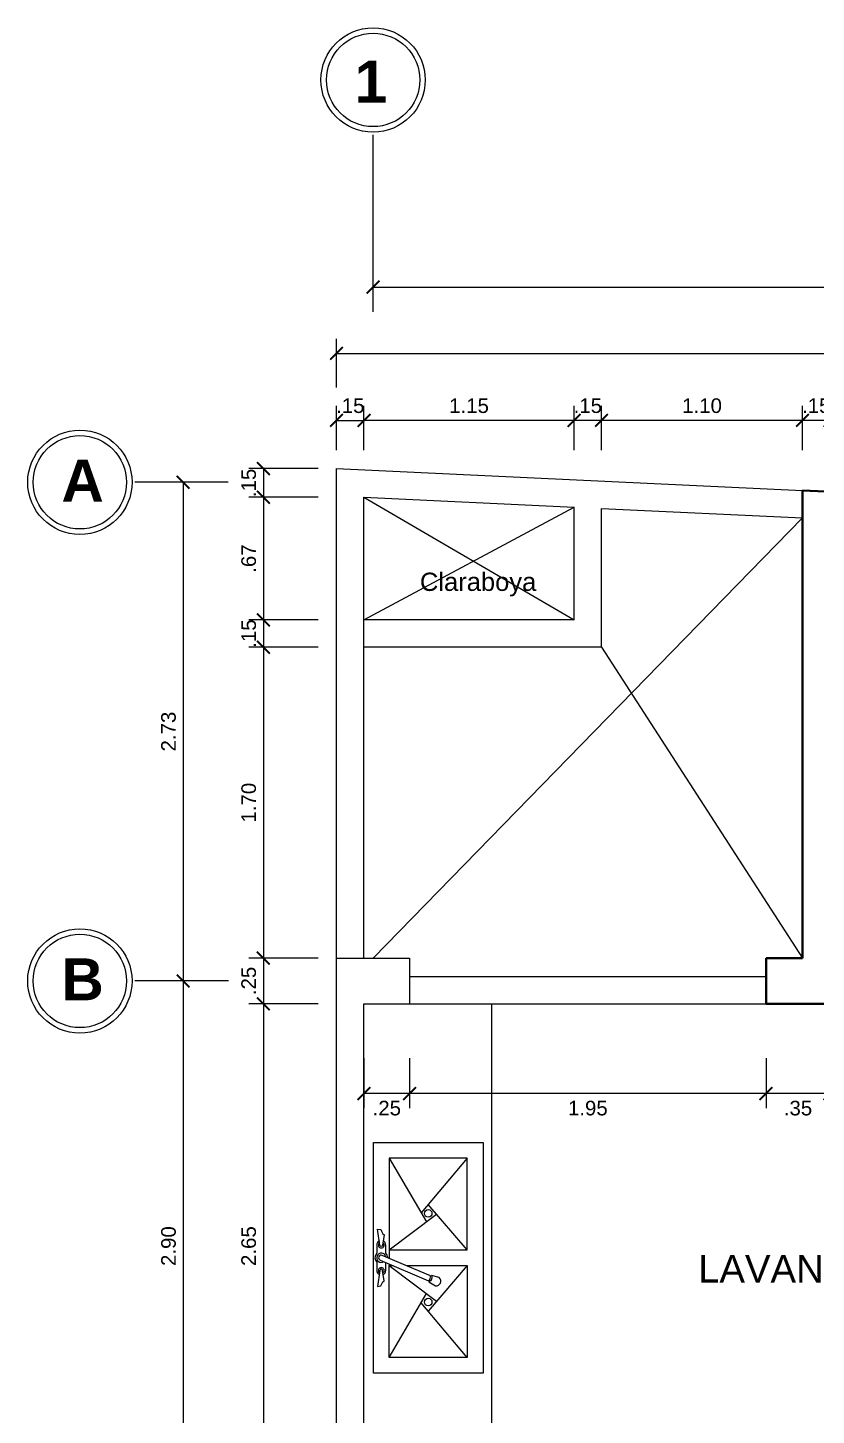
# Model space of a CAD drawing. Header units: millimetres. Extents: x 148 to 249, y 24 to 77.
# Drawn here: x 196.34 to 200.66, y 69.56 to 77.15 of the extents above; entities that cross this region are included whole.
import ezdxf

# ---------------------------------------------------------------- set-up
doc = ezdxf.new("R2010")
doc.units = ezdxf.units.MM
doc.header["$PDMODE"] = 32
doc.layers.get('0').update_dxf_attribs({"lineweight": 0})
doc.layers.get('Defpoints').update_dxf_attribs({"lineweight": 0})
for name, color, linetype, lineweight in [('A-Dims', 22, 'Continuous', 0), ('A-Furniture', 65, 'Continuous', 0), ('A-Stair', 53, 'Continuous', 0), ('A-Text', 30, 'Continuous', 30), ('A-Wall', 153, 'Continuous', 40)]:
    doc.layers.add(name, color=color, linetype=linetype, lineweight=lineweight)
doc.styles.add('ejes', font='swissel.ttf')
doc.dimstyles.new('DIM50', dxfattribs={"dimtxt": 0.08, "dimasz": 0.07, "dimexe": 0.08, "dimexo": 0.1, "dimgap": 0.04, "dimtad": 2, "dimzin": 4, "dimdsep": 46, "dimtxsty": 'ejes', "dimblk": 'ARCHTICK', "dimcen": 0.05, "dimadec": 0, "dimazin": 0, "dimtfac": 1, "dimtix": 1, "dimtmove": 0, "dimatfit": 3, "dimfxl": 0.08, "dimarcsym": 0})

# ---------------------------------------------------------------- blocks, each defined once
blk = doc.blocks.new('Lavarrop')
for p, q in [((-1.38, -0.12), (-0.9768, -0.3562)), ((-0.8, -0.12), (-1.0248, -0.4203)), ((-0.7894, -0.12), (-0.8, -0.12)), ((-0.7, -0.12), (-0.7533, -0.12)), ((-0.7, -0.12), (-0.4752, -0.4203)), ((-0.12, -0.12), (-0.5232, -0.3562)), ((-1.38, -0.6141), (-1.0344, -0.3225)), ((-0.12, -0.6141), (-0.4656, -0.3225)), ((-0.8, -0.6141), (-1.0868, -0.3667)), ((-0.7, -0.6141), (-0.4132, -0.3667))]:
    blk.add_line(p, q)
for points in [[(-0.02, -0.02), (-0.02, -0.7141), (-1.48, -0.7141), (-1.48, -0.02)], [(-0.7, -0.12), (-0.7, -0.6141), (-0.12, -0.6141), (-0.12, -0.12)]]:
    blk.add_lwpolyline(points, close=True)
for points in [[(-0.9286, -0.0677, -0.172395), (-0.8955, -0.088), (-0.8306, -0.0787, 1.029096), (-0.8306, -0.0614), (-0.9316, -0.047)], [(-0.8649, -0.3812), (-0.7347, -0.0766, 1), (-0.7653, -0.0635), (-0.8954, -0.3682, 0.282417)], [(-0.5714, -0.0677, 0.172395), (-0.6045, -0.088), (-0.6694, -0.0787, -1.029096), (-0.6694, -0.0614), (-0.5684, -0.047)], [(-0.8754, -0.4362), (-0.8625, -0.3879, -0.387834), (-0.9019, -0.3711), (-0.9278, -0.4138, 0.745412)]]:
    blk.add_lwpolyline(points, format="xyb", close=True)
for points in [[(-0.6436, -0.0577, 0.289699), (-0.6697, -0.0412), (-0.7214, -0.0412, 0.41176), (-0.7786, -0.0412), (-0.8303, -0.0412, 0.289699), (-0.8564, -0.0577)], [(-0.8564, -0.0824, 0.289699), (-0.8303, -0.0988), (-0.7804, -0.0988, 0.41176)], [(-0.7493, -0.1106, 0.19306), (-0.7214, -0.0988), (-0.6697, -0.0988, 0.289699), (-0.6436, -0.0824)]]:
    blk.add_lwpolyline(points, format="xyb")
for points in [[(-0.8, -0.6141), (-1.38, -0.6141), (-1.38, -0.12), (-0.8, -0.12), (-0.8, -0.1448)], [(-0.8, -0.2294), (-0.8, -0.6141)]]:
    blk.add_lwpolyline(points)
for centre in [(-1.0305, -0.367), (-0.4695, -0.367)]:
    blk.add_circle(centre, 0.024)
for centre, radius, start, end in [((-0.8303, -0.07), 0.0185, 215.59736, 144.40264), ((-0.75, -0.07), 0.0292, 281.59259, 212.14379), ((-0.6697, -0.07), 0.0185, 35.59736, 324.40264)]:
    blk.add_arc(centre, radius, start, end)
blk = doc.blocks.new('_ArchTick')
at = {"color": 0, "linetype": 'ByBlock', "const_width": 0.15}
blk.add_lwpolyline([(-0.5, -0.5), (0.5, 0.5)], dxfattribs=at)
blk = doc.blocks.new('*D300')
at = {"layer": 'A-Dims', "color": 0, "lineweight": -2}
for p, q in [((198.0312, 75.1836), (198.0312, 75.4502)), ((205.4912, 75.1836), (205.4912, 75.4502)), ((198.0312, 75.3702), (205.4912, 75.3702))]:
    blk.add_line(p, q, dxfattribs=at)
at = {"layer": 'Defpoints', "color": 0}
for p in [(205.4912, 75.3702), (198.0312, 75.0836), (205.4912, 75.0836)]:
    blk.add_point(p, dxfattribs=at)
at = {"layer": 'A-Dims', "color": 0, "lineweight": -2, "xscale": 0.07, "yscale": 0.07, "zscale": 0.07, "rotation": 180}
blk.add_blockref('_ArchTick', (198.0312, 75.3702), dxfattribs=at)
at = {"layer": 'A-Dims', "color": 0, "lineweight": -2, "xscale": 0.07, "yscale": 0.07, "zscale": 0.07}
blk.add_blockref('_ArchTick', (205.4912, 75.3702), dxfattribs=at)
at = {"layer": 'A-Dims', "color": 0, "insert": (201.7612, 75.4502), "char_height": 0.08, "attachment_point": 5, "style": 'ejes'}
blk.add_mtext('7.46', dxfattribs=at)
blk = doc.blocks.new('*D304')
at = {"layer": 'A-Dims', "color": 0, "lineweight": -2}
for p, q in [((197.9312, 71.8131), (197.5506, 71.8131)), ((197.6306, 71.8131), (197.6306, 69.1631)), ((197.9312, 69.1631), (197.5506, 69.1631))]:
    blk.add_line(p, q, dxfattribs=at)
at = {"layer": 'Defpoints', "color": 0}
for p in [(198.0312, 71.8131), (197.6306, 69.1631), (198.0312, 69.1631)]:
    blk.add_point(p, dxfattribs=at)
at = {"layer": 'A-Dims', "color": 0, "lineweight": -2, "xscale": 0.07, "yscale": 0.07, "zscale": 0.07}
for p, rotation in [((197.6306, 71.8131), 90), ((197.6306, 69.1631), 270)]:
    blk.add_blockref('_ArchTick', p, dxfattribs=dict(at, rotation=rotation))
at = {"layer": 'A-Dims', "color": 0, "insert": (197.5506, 70.4881), "char_height": 0.08, "attachment_point": 5, "rotation": 90, "style": 'ejes'}
blk.add_mtext('2.65', dxfattribs=at)
blk = doc.blocks.new('*D305')
at = {"layer": 'A-Dims', "color": 0, "lineweight": -2}
for p, q in [((197.9312, 72.0631), (197.5506, 72.0631)), ((197.6306, 72.0631), (197.6306, 71.8131)), ((197.9312, 71.8131), (197.5506, 71.8131))]:
    blk.add_line(p, q, dxfattribs=at)
at = {"layer": 'Defpoints', "color": 0}
for p in [(198.0312, 72.0631), (197.6306, 71.8131), (198.0312, 71.8131)]:
    blk.add_point(p, dxfattribs=at)
at = {"layer": 'A-Dims', "color": 0, "lineweight": -2, "xscale": 0.07, "yscale": 0.07, "zscale": 0.07}
for p, rotation in [((197.6306, 72.0631), 90), ((197.6306, 71.8131), 270)]:
    blk.add_blockref('_ArchTick', p, dxfattribs=dict(at, rotation=rotation))
at = {"layer": 'A-Dims', "color": 0, "insert": (197.5506, 71.9381), "char_height": 0.08, "attachment_point": 5, "rotation": 90, "style": 'ejes'}
blk.add_mtext('.25', dxfattribs=at)
blk = doc.blocks.new('*D306')
at = {"layer": 'A-Dims', "color": 0, "lineweight": -2}
for p, q in [((197.9312, 73.7627), (197.5506, 73.7627)), ((197.6306, 73.7627), (197.6306, 72.0631)), ((197.9312, 72.0631), (197.5506, 72.0631))]:
    blk.add_line(p, q, dxfattribs=at)
at = {"layer": 'Defpoints', "color": 0}
for p in [(198.0312, 73.7627), (197.6306, 72.0631), (198.0312, 72.0631)]:
    blk.add_point(p, dxfattribs=at)
at = {"layer": 'A-Dims', "color": 0, "lineweight": -2, "xscale": 0.07, "yscale": 0.07, "zscale": 0.07}
for p, rotation in [((197.6306, 73.7627), 90), ((197.6306, 72.0631), 270)]:
    blk.add_blockref('_ArchTick', p, dxfattribs=dict(at, rotation=rotation))
at = {"layer": 'A-Dims', "color": 0, "insert": (197.5506, 72.9129), "char_height": 0.08, "attachment_point": 5, "rotation": 90, "style": 'ejes'}
blk.add_mtext('1.70', dxfattribs=at)
blk = doc.blocks.new('*D307')
at = {"layer": 'A-Dims', "color": 0, "lineweight": -2}
for p, q in [((197.9312, 73.9127), (197.5506, 73.9127)), ((197.6306, 73.9127), (197.6306, 73.7627)), ((197.9312, 73.7627), (197.5506, 73.7627))]:
    blk.add_line(p, q, dxfattribs=at)
at = {"layer": 'Defpoints', "color": 0}
for p in [(198.0312, 73.9127), (197.6306, 73.7627), (198.0312, 73.7627)]:
    blk.add_point(p, dxfattribs=at)
at = {"layer": 'A-Dims', "color": 0, "lineweight": -2, "xscale": 0.07, "yscale": 0.07, "zscale": 0.07}
for p, rotation in [((197.6306, 73.9127), 270), ((197.6306, 73.7627), 90)]:
    blk.add_blockref('_ArchTick', p, dxfattribs=dict(at, rotation=rotation))
at = {"layer": 'A-Dims', "color": 0, "insert": (197.5506, 73.8377), "char_height": 0.08, "attachment_point": 5, "rotation": 90, "style": 'ejes'}
blk.add_mtext('.15', dxfattribs=at)
blk = doc.blocks.new('*D308')
at = {"layer": 'A-Dims', "color": 0, "lineweight": -2}
for p, q in [((197.9312, 74.5831), (197.5506, 74.5831)), ((197.6306, 74.5831), (197.6306, 73.9127)), ((197.9312, 73.9127), (197.5506, 73.9127))]:
    blk.add_line(p, q, dxfattribs=at)
at = {"layer": 'Defpoints', "color": 0}
for p in [(198.0312, 74.5831), (197.6306, 73.9127), (198.0312, 73.9127)]:
    blk.add_point(p, dxfattribs=at)
at = {"layer": 'A-Dims', "color": 0, "lineweight": -2, "xscale": 0.07, "yscale": 0.07, "zscale": 0.07}
for p, rotation in [((197.6306, 74.5831), 90), ((197.6306, 73.9127), 270)]:
    blk.add_blockref('_ArchTick', p, dxfattribs=dict(at, rotation=rotation))
at = {"layer": 'A-Dims', "color": 0, "insert": (197.5506, 74.2479), "char_height": 0.08, "attachment_point": 5, "rotation": 90, "style": 'ejes'}
blk.add_mtext('.67', dxfattribs=at)
blk = doc.blocks.new('*D309')
at = {"layer": 'A-Dims', "color": 0, "lineweight": -2}
for p, q in [((197.9312, 74.7403), (197.5506, 74.7403)), ((197.6306, 74.7403), (197.6306, 74.5831)), ((197.9312, 74.5831), (197.5506, 74.5831))]:
    blk.add_line(p, q, dxfattribs=at)
at = {"layer": 'Defpoints', "color": 0}
for p in [(198.0312, 74.7403), (197.6306, 74.5831), (198.0312, 74.5831)]:
    blk.add_point(p, dxfattribs=at)
at = {"layer": 'A-Dims', "color": 0, "lineweight": -2, "xscale": 0.07, "yscale": 0.07, "zscale": 0.07}
for p, rotation in [((197.6306, 74.7403), 270), ((197.6306, 74.5831), 90)]:
    blk.add_blockref('_ArchTick', p, dxfattribs=dict(at, rotation=rotation))
at = {"layer": 'A-Dims', "color": 0, "insert": (197.5506, 74.6617), "char_height": 0.08, "attachment_point": 5, "rotation": 90, "style": 'ejes'}
blk.add_mtext('.15', dxfattribs=at)
blk = doc.blocks.new('*D512')
at = {"layer": 'A-Dims', "color": 0, "lineweight": -2}
for p, q in [((198.0312, 74.8403), (198.0312, 75.0836)), ((198.1812, 74.8403), (198.1812, 75.0836)), ((198.0312, 75.0036), (198.1812, 75.0036))]:
    blk.add_line(p, q, dxfattribs=at)
at = {"layer": 'Defpoints', "color": 0}
for p in [(198.1812, 75.0036), (198.0312, 74.7403), (198.1812, 74.7403)]:
    blk.add_point(p, dxfattribs=at)
at = {"layer": 'A-Dims', "color": 0, "lineweight": -2, "xscale": 0.07, "yscale": 0.07, "zscale": 0.07}
blk.add_blockref('_ArchTick', (198.0312, 75.0036), dxfattribs=at)
at = {"layer": 'A-Dims', "color": 0, "lineweight": -2, "xscale": 0.07, "yscale": 0.07, "zscale": 0.07, "rotation": 180}
blk.add_blockref('_ArchTick', (198.1812, 75.0036), dxfattribs=at)
at = {"layer": 'A-Dims', "color": 0, "insert": (198.1062, 75.0836), "char_height": 0.08, "attachment_point": 5, "style": 'ejes'}
blk.add_mtext('.15', dxfattribs=at)
blk = doc.blocks.new('*D513')
at = {"layer": 'A-Dims', "color": 0, "lineweight": -2}
for p, q in [((198.1812, 74.8403), (198.1812, 75.0836)), ((199.3312, 74.8403), (199.3312, 75.0836)), ((199.3312, 75.0036), (198.1812, 75.0036))]:
    blk.add_line(p, q, dxfattribs=at)
at = {"layer": 'Defpoints', "color": 0}
for p in [(198.1812, 75.0036), (198.1812, 74.7403), (199.3312, 74.7403)]:
    blk.add_point(p, dxfattribs=at)
at = {"layer": 'A-Dims', "color": 0, "lineweight": -2, "xscale": 0.07, "yscale": 0.07, "zscale": 0.07, "rotation": 180}
blk.add_blockref('_ArchTick', (198.1812, 75.0036), dxfattribs=at)
at = {"layer": 'A-Dims', "color": 0, "lineweight": -2, "xscale": 0.07, "yscale": 0.07, "zscale": 0.07}
blk.add_blockref('_ArchTick', (199.3312, 75.0036), dxfattribs=at)
at = {"layer": 'A-Dims', "color": 0, "insert": (198.7562, 75.0836), "char_height": 0.08, "attachment_point": 5, "style": 'ejes'}
blk.add_mtext('1.15', dxfattribs=at)
blk = doc.blocks.new('*D514')
at = {"layer": 'A-Dims', "color": 0, "lineweight": -2}
for p, q in [((199.3312, 74.8403), (199.3312, 75.0836)), ((199.4812, 74.8403), (199.4812, 75.0836)), ((199.4812, 75.0036), (199.3312, 75.0036))]:
    blk.add_line(p, q, dxfattribs=at)
at = {"layer": 'Defpoints', "color": 0}
for p in [(199.3312, 75.0036), (199.3312, 74.7403), (199.4812, 74.7403)]:
    blk.add_point(p, dxfattribs=at)
at = {"layer": 'A-Dims', "color": 0, "lineweight": -2, "xscale": 0.07, "yscale": 0.07, "zscale": 0.07}
blk.add_blockref('_ArchTick', (199.3312, 75.0036), dxfattribs=at)
at = {"layer": 'A-Dims', "color": 0, "lineweight": -2, "xscale": 0.07, "yscale": 0.07, "zscale": 0.07, "rotation": 180}
blk.add_blockref('_ArchTick', (199.4812, 75.0036), dxfattribs=at)
at = {"layer": 'A-Dims', "color": 0, "insert": (199.4062, 75.0836), "char_height": 0.08, "attachment_point": 5, "style": 'ejes'}
blk.add_mtext('.15', dxfattribs=at)
blk = doc.blocks.new('*D515')
at = {"layer": 'A-Dims', "color": 0, "lineweight": -2}
for p, q in [((199.4812, 74.8403), (199.4812, 75.0836)), ((200.5812, 74.8403), (200.5812, 75.0836)), ((200.5812, 75.0036), (199.4812, 75.0036))]:
    blk.add_line(p, q, dxfattribs=at)
at = {"layer": 'Defpoints', "color": 0}
for p in [(199.4812, 75.0036), (199.4812, 74.7403), (200.5812, 74.7403)]:
    blk.add_point(p, dxfattribs=at)
at = {"layer": 'A-Dims', "color": 0, "lineweight": -2, "xscale": 0.07, "yscale": 0.07, "zscale": 0.07, "rotation": 180}
blk.add_blockref('_ArchTick', (199.4812, 75.0036), dxfattribs=at)
at = {"layer": 'A-Dims', "color": 0, "lineweight": -2, "xscale": 0.07, "yscale": 0.07, "zscale": 0.07}
blk.add_blockref('_ArchTick', (200.5812, 75.0036), dxfattribs=at)
at = {"layer": 'A-Dims', "color": 0, "insert": (200.0312, 75.0836), "char_height": 0.08, "attachment_point": 5, "style": 'ejes'}
blk.add_mtext('1.10', dxfattribs=at)
blk = doc.blocks.new('*D516')
at = {"layer": 'A-Dims', "color": 0, "lineweight": -2}
for p, q in [((200.5812, 74.8403), (200.5812, 75.0836)), ((200.7312, 74.8403), (200.7312, 75.0836)), ((200.7312, 75.0036), (200.5812, 75.0036))]:
    blk.add_line(p, q, dxfattribs=at)
at = {"layer": 'Defpoints', "color": 0}
for p in [(200.5812, 75.0036), (200.5812, 74.7403), (200.7312, 74.7403)]:
    blk.add_point(p, dxfattribs=at)
at = {"layer": 'A-Dims', "color": 0, "lineweight": -2, "xscale": 0.07, "yscale": 0.07, "zscale": 0.07}
blk.add_blockref('_ArchTick', (200.5812, 75.0036), dxfattribs=at)
at = {"layer": 'A-Dims', "color": 0, "lineweight": -2, "xscale": 0.07, "yscale": 0.07, "zscale": 0.07, "rotation": 180}
blk.add_blockref('_ArchTick', (200.7312, 75.0036), dxfattribs=at)
at = {"layer": 'A-Dims', "color": 0, "insert": (200.6562, 75.0836), "char_height": 0.08, "attachment_point": 5, "style": 'ejes'}
blk.add_mtext('.15', dxfattribs=at)
blk = doc.blocks.new('*D529')
at = {"layer": 'A-Dims', "color": 0, "lineweight": -2}
for p, q in [((198.1812, 71.5165), (198.1812, 71.2423)), ((198.4312, 71.5165), (198.4312, 71.2423)), ((198.4312, 71.3223), (198.1812, 71.3223))]:
    blk.add_line(p, q, dxfattribs=at)
at = {"layer": 'Defpoints', "color": 0}
for p in [(198.1812, 71.6165), (198.4312, 71.6165), (198.1812, 71.3223)]:
    blk.add_point(p, dxfattribs=at)
at = {"layer": 'A-Dims', "color": 0, "lineweight": -2, "xscale": 0.07, "yscale": 0.07, "zscale": 0.07, "rotation": 180}
blk.add_blockref('_ArchTick', (198.1812, 71.3223), dxfattribs=at)
at = {"layer": 'A-Dims', "color": 0, "lineweight": -2, "xscale": 0.07, "yscale": 0.07, "zscale": 0.07}
blk.add_blockref('_ArchTick', (198.4312, 71.3223), dxfattribs=at)
at = {"layer": 'A-Dims', "color": 0, "insert": (198.3062, 71.2423), "char_height": 0.08, "attachment_point": 5, "style": 'ejes'}
blk.add_mtext('.25', dxfattribs=at)
blk = doc.blocks.new('*D530')
at = {"layer": 'A-Dims', "color": 0, "lineweight": -2}
for p, q in [((198.4312, 71.5165), (198.4312, 71.2423)), ((200.3812, 71.5165), (200.3812, 71.2423)), ((200.3812, 71.3223), (198.4312, 71.3223))]:
    blk.add_line(p, q, dxfattribs=at)
at = {"layer": 'Defpoints', "color": 0}
for p in [(198.4312, 71.6165), (200.3812, 71.6165), (198.4312, 71.3223)]:
    blk.add_point(p, dxfattribs=at)
at = {"layer": 'A-Dims', "color": 0, "lineweight": -2, "xscale": 0.07, "yscale": 0.07, "zscale": 0.07, "rotation": 180}
blk.add_blockref('_ArchTick', (198.4312, 71.3223), dxfattribs=at)
at = {"layer": 'A-Dims', "color": 0, "lineweight": -2, "xscale": 0.07, "yscale": 0.07, "zscale": 0.07}
blk.add_blockref('_ArchTick', (200.3812, 71.3223), dxfattribs=at)
at = {"layer": 'A-Dims', "color": 0, "insert": (199.4062, 71.2423), "char_height": 0.08, "attachment_point": 5, "style": 'ejes'}
blk.add_mtext('1.95', dxfattribs=at)
blk = doc.blocks.new('*D531')
at = {"layer": 'A-Dims', "color": 0, "lineweight": -2}
for p, q in [((200.3812, 71.5165), (200.3812, 71.2423)), ((200.7312, 71.5165), (200.7312, 71.2423)), ((200.7312, 71.3223), (200.3812, 71.3223))]:
    blk.add_line(p, q, dxfattribs=at)
at = {"layer": 'Defpoints', "color": 0}
for p in [(200.3812, 71.6165), (200.7312, 71.6165), (200.3812, 71.3223)]:
    blk.add_point(p, dxfattribs=at)
at = {"layer": 'A-Dims', "color": 0, "lineweight": -2, "xscale": 0.07, "yscale": 0.07, "zscale": 0.07, "rotation": 180}
blk.add_blockref('_ArchTick', (200.3812, 71.3223), dxfattribs=at)
at = {"layer": 'A-Dims', "color": 0, "lineweight": -2, "xscale": 0.07, "yscale": 0.07, "zscale": 0.07}
blk.add_blockref('_ArchTick', (200.7312, 71.3223), dxfattribs=at)
at = {"layer": 'A-Dims', "color": 0, "insert": (200.5562, 71.2423), "char_height": 0.08, "attachment_point": 5, "style": 'ejes'}
blk.add_mtext('.35', dxfattribs=at)
blk = doc.blocks.new('*D576')
at = {"layer": 'A-Dims', "color": 0, "lineweight": -2}
for p, q in [((197.4404, 71.9381), (197.1119, 71.9381)), ((197.1919, 71.9381), (197.1919, 69.0381)), ((197.4404, 69.0381), (197.1119, 69.0381))]:
    blk.add_line(p, q, dxfattribs=at)
at = {"layer": 'Defpoints', "color": 0}
for p in [(197.5404, 71.9381), (197.1919, 69.0381), (197.5404, 69.0381)]:
    blk.add_point(p, dxfattribs=at)
at = {"layer": 'A-Dims', "color": 0, "lineweight": -2, "xscale": 0.07, "yscale": 0.07, "zscale": 0.07}
for p, rotation in [((197.1919, 71.9381), 90), ((197.1919, 69.0381), 270)]:
    blk.add_blockref('_ArchTick', p, dxfattribs=dict(at, rotation=rotation))
at = {"layer": 'A-Dims', "color": 0, "insert": (197.1119, 70.4881), "char_height": 0.08, "attachment_point": 5, "rotation": 90, "style": 'ejes'}
blk.add_mtext('2.90', dxfattribs=at)
blk = doc.blocks.new('*D577')
at = {"layer": 'A-Dims', "color": 0, "lineweight": -2}
for p, q in [((197.4384, 74.6652), (197.1119, 74.6652)), ((197.1919, 74.6652), (197.1919, 71.9381)), ((197.4384, 71.9381), (197.1119, 71.9381))]:
    blk.add_line(p, q, dxfattribs=at)
at = {"layer": 'Defpoints', "color": 0}
for p in [(197.5384, 74.6652), (197.1919, 71.9381), (197.5384, 71.9381)]:
    blk.add_point(p, dxfattribs=at)
at = {"layer": 'A-Dims', "color": 0, "lineweight": -2, "xscale": 0.07, "yscale": 0.07, "zscale": 0.07}
for p, rotation in [((197.1919, 74.6652), 90), ((197.1919, 71.9381), 270)]:
    blk.add_blockref('_ArchTick', p, dxfattribs=dict(at, rotation=rotation))
at = {"layer": 'A-Dims', "color": 0, "insert": (197.1119, 73.3017), "char_height": 0.08, "attachment_point": 5, "rotation": 90, "style": 'ejes'}
blk.add_mtext('2.73', dxfattribs=at)
blk = doc.blocks.new('*D570')
at = {"layer": 'A-Dims', "color": 0, "lineweight": -2}
for p, q in [((198.2312, 75.5972), (198.2312, 75.8126)), ((204.0662, 75.5972), (204.0662, 75.8126)), ((198.2312, 75.7326), (204.0662, 75.7326))]:
    blk.add_line(p, q, dxfattribs=at)
at = {"layer": 'Defpoints', "color": 0}
for p in [(204.0662, 75.7326), (198.2312, 75.4972), (204.0662, 75.4972)]:
    blk.add_point(p, dxfattribs=at)
at = {"layer": 'A-Dims', "color": 0, "lineweight": -2, "xscale": 0.07, "yscale": 0.07, "zscale": 0.07, "rotation": 180}
blk.add_blockref('_ArchTick', (198.2312, 75.7326), dxfattribs=at)
at = {"layer": 'A-Dims', "color": 0, "lineweight": -2, "xscale": 0.07, "yscale": 0.07, "zscale": 0.07}
blk.add_blockref('_ArchTick', (204.0662, 75.7326), dxfattribs=at)
at = {"layer": 'A-Dims', "color": 0, "insert": (201.1487, 75.8126), "char_height": 0.08, "attachment_point": 5, "style": 'ejes'}
blk.add_mtext('5.84', dxfattribs=at)

msp = doc.modelspace()

# ---------------------------------------------------------------- linework, layer by layer
at = {"layer": 'A-Dims'}
for p, q in [((198.2312, 75.8126), (198.2312, 76.5649)), ((197.1119, 74.6652), (196.9271, 74.6652)), ((197.1119, 71.9381), (196.9271, 71.9381))]:
    msp.add_line(p, q, dxfattribs=at)
for centre, radius in [((198.2312, 76.8654), 0.2854), ((198.2312, 76.8654), 0.2554), ((196.6266, 74.6652), 0.2854), ((196.6266, 74.6652), 0.2554), ((196.6266, 71.9381), 0.2854), ((196.6266, 71.9381), 0.2554)]:
    msp.add_circle(centre, radius, dxfattribs=at)
at = {"layer": 'A-Furniture'}
msp.add_line((198.8812, 69.1631), (198.8812, 71.8131), dxfattribs=at)
at = {"layer": 'A-Stair', "color": 53}
for p, q in [((198.0312, 72.0631), (198.0312, 74.7403)), ((198.0312, 74.7403), (200.5816, 74.6207)), ((198.1812, 72.0631), (198.1812, 74.5831)), ((198.1812, 74.5831), (199.3312, 74.5292)), ((198.1812, 74.5831), (199.3312, 73.9127)), ((198.1812, 73.9127), (199.3312, 74.5292)), ((199.3312, 73.9127), (199.3312, 74.5292)), ((199.4812, 74.5221), (200.5812, 74.4705)), ((199.4812, 73.7627), (199.4812, 74.5221)), ((198.2312, 72.0631), (200.5812, 74.4705)), ((199.3312, 73.9127), (198.1812, 73.9127)), ((199.4812, 73.7627), (198.1812, 73.7627)), ((199.4812, 73.7627), (200.5812, 72.0631)), ((198.0312, 64.3903), (198.0312, 72.0631)), ((198.0312, 72.0631), (198.4312, 72.0631)), ((198.4312, 72.0631), (198.4312, 71.8131)), ((198.4312, 71.9631), (200.3812, 71.9631)), ((198.1812, 69.1631), (198.1812, 71.8131)), ((198.1812, 71.8131), (198.4312, 71.8131)), ((198.4312, 71.8131), (200.7312, 71.8131))]:
    msp.add_line(p, q, dxfattribs=at)
at = {"layer": 'A-Wall'}
for p, q in [((200.5812, 74.6207), (200.5812, 74.4705)), ((200.5816, 74.6207), (205.4912, 74.3903)), ((200.5812, 74.4705), (200.5812, 72.0631)), ((200.5812, 72.0631), (200.3812, 72.0631)), ((200.3812, 72.0631), (200.3812, 71.8131)), ((200.3812, 71.8131), (200.7312, 71.8131))]:
    msp.add_line(p, q, dxfattribs=at)

# ---------------------------------------------------------------- block references
at = {"layer": 'A-Furniture', "xscale": 0.8645533141210183, "yscale": 0.8645533141210535, "zscale": 0.8645533141210373, "rotation": 89.99992689367583}
msp.add_blockref('Lavarrop', (198.2154, 71.0728), dxfattribs=at)

# ---------------------------------------------------------------- texts
at = {"layer": 'A-Dims', "char_height": 0.2295, "width": 0.94069}
for s, insert, attachment_point in [('{\\fArial|b1|i0|c0|p34;1}', (198.1305, 76.7418), 7), ('{\\fArial|b1|i0|c0|p34;A}', (196.5259, 74.7889), 1), ('{\\fArial|b1|i0|c0|p34;B}', (196.5259, 72.0617), 1)]:
    msp.add_mtext(s, dxfattribs=dict(at, insert=insert, attachment_point=attachment_point))
at = {"layer": 'A-Text', "attachment_point": 1}
for s, insert, char_height, width in [('\\pxqc;{\\fArial|b0|i0|c0|p34;Claraboya}', (198.0668, 74.171), 0.1, 1.477769), ('{\\fArial|b0|i0|c0|p34;LAVANDERIA}', (200.0098, 70.4389), 0.15, 1.921231)]:
    msp.add_mtext(s, dxfattribs=dict(at, insert=insert, char_height=char_height, width=width))

# ---------------------------------------------------------------- dimensions: what is measured, and where the dimension line sits
at = {"layer": 'A-Dims'}
for base, p1, p2, picture, middle in [((204.0662495059, 75.7326127782), (198.2312495059, 75.497233637), (204.0662495059, 75.497233637), '*D570', (201.1487495059, 75.8126127782)), ((205.4912, 75.3702), (198.0312, 75.0836), (205.4912, 75.0836), '*D300', (201.7612, 75.4502)), ((198.1812, 75.0036), (198.0312, 74.7403), (198.1812, 74.7403), '*D512', (198.1062, 75.0836)), ((198.1812, 75.0036), (199.3312, 74.7403), (198.1812, 74.7403), '*D513', (198.7562, 75.0836)), ((199.3312, 75.0036), (199.4812, 74.7403), (199.3312, 74.7403), '*D514', (199.4062, 75.0836)), ((199.4812, 75.0036), (200.5812, 74.7403), (199.4812, 74.7403), '*D515', (200.0312, 75.0836)), ((200.5812, 75.0036), (200.7312, 74.7403), (200.5812, 74.7403), '*D516', (200.6562, 75.0836)), ((198.1812, 71.3223), (198.4312, 71.6165), (198.1812, 71.6165), '*D529', (198.3062, 71.2423)), ((198.4312, 71.3223), (200.3812, 71.6165), (198.4312, 71.6165), '*D530', (199.4062, 71.2423)), ((200.3812, 71.3223), (200.7312, 71.6165), (200.3812, 71.6165), '*D531', (200.5562, 71.2423))]:
    dim = msp.add_linear_dim(base=base, p1=p1, p2=p2, dimstyle='DIM50', dxfattribs=at)
    dim.commit()
    dim.dimension.update_dxf_attribs({"geometry": picture, "text_midpoint": middle})
dim = msp.add_linear_dim(base=(197.6306, 74.5831), p1=(198.0312, 74.7403), p2=(198.0312, 74.5831), angle=90, text='.15', dimstyle='DIM50', dxfattribs=at)
dim.commit()
dim.dimension.update_dxf_attribs({"geometry": '*D309', "text_midpoint": (197.5506, 74.6617)})
for base, p1, p2, picture, middle in [((197.1919, 71.9381), (197.5384, 74.6652), (197.5384, 71.9381), '*D577', (197.1119, 73.3017)), ((197.6306, 73.9127), (198.0312, 74.5831), (198.0312, 73.9127), '*D308', (197.5506, 74.2479)), ((197.6306, 73.7627), (198.0312, 73.9127), (198.0312, 73.7627), '*D307', (197.5506, 73.8377)), ((197.6306, 72.0631), (198.0312, 73.7627), (198.0312, 72.0631), '*D306', (197.5506, 72.9129)), ((197.6306, 71.8131), (198.0312, 72.0631), (198.0312, 71.8131), '*D305', (197.5506, 71.9381)), ((197.1919, 69.0381), (197.5404, 71.9381), (197.5404, 69.0381), '*D576', (197.1119, 70.4881)), ((197.6306, 69.1631), (198.0312, 71.8131), (198.0312, 69.1631), '*D304', (197.5506, 70.4881))]:
    dim = msp.add_linear_dim(base=base, p1=p1, p2=p2, angle=90, dimstyle='DIM50', dxfattribs=at)
    dim.commit()
    dim.dimension.update_dxf_attribs({"geometry": picture, "text_midpoint": middle})

doc.saveas('drawing.dxf')
